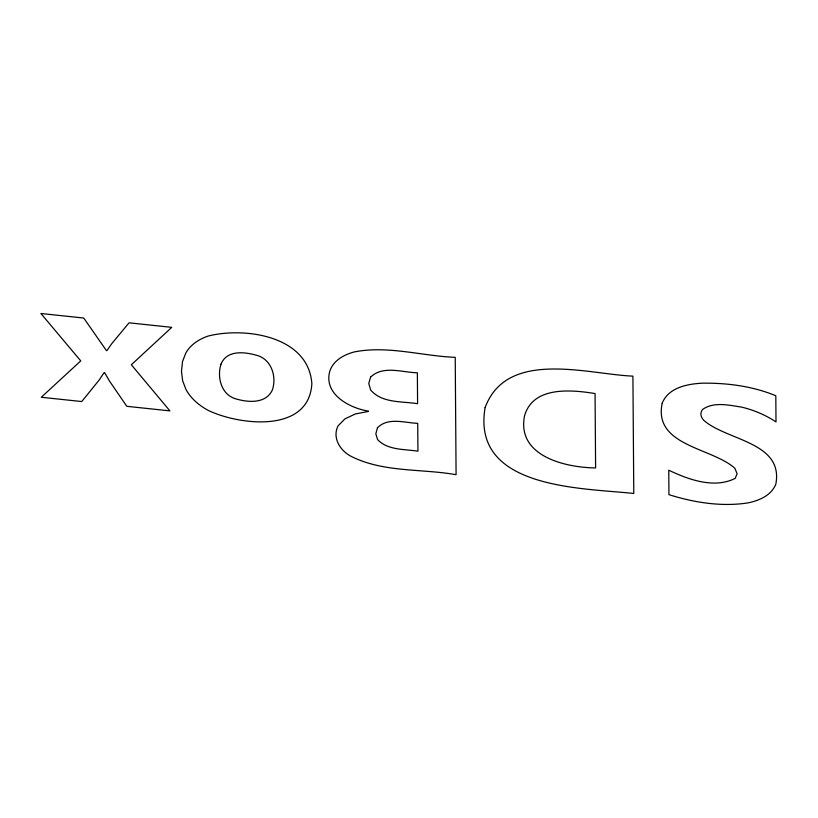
<?xml version="1.0" encoding="UTF-8"?>
<svg xmlns="http://www.w3.org/2000/svg" width="818" height="818" viewBox="0 0 818 818"><rect width="100%" height="100%" fill="white"/><g stroke="black" fill="none" stroke-linecap="round" stroke-linejoin="round"><path stroke-width="1.23" d="M104.121 372.599L99.121 380.084L81.759 401.546L41.278 397.272L80.757 360.891L40.9 313.499L83.733 318.028L106.432 350.605M106.902 350.656L111.667 343.795L129.04 322.824L171.749 327.343L131.34 364.767L169.899 410.871L126.821 406.321L109.469 381.014L104.592 372.65M368.499 411.444L355.452 413.928L344.971 418.847L338.1 425.83C331.955 437.845 340.308 450.851 351.188 456.383C383.489 472.63 421.423 468.581 456.086 474.675L455.227 357.333C421.699 356.014 387.701 345.247 354.184 351.955C343.867 354.726 333.11 360.574 329.736 371.413C323.499 394.296 349.777 408.254 368.499 411.117M524.502 416.025C516.598 456.291 565.606 467.579 595.606 467.937L595.064 393.55C571.168 389.705 532.815 385.994 524.502 416.025M182.506 361.607L181.484 371.382L182.618 380.677L185.87 389.256A55.522 37.72 11.7 0 0 208.15 410.36C239.562 425.401 308.918 433.56 311.852 383.703C308.539 336.055 245.41 326.791 208.406 335.983A56.585 38.446 11.7 0 0 185.747 353.171L182.506 361.607M485.115 407.589C471.066 489.307 582.447 487.865 633.776 493.479L632.917 376.137C587.989 374.307 507.007 348.591 485.115 407.589M662.202 403.162C653.112 445.871 711.721 447.528 734.83 468.233L737.11 473.745L735.147 478.407C714.206 488.929 688.582 479.665 668.766 470.197L668.94 494.665C694.237 502.589 721.343 506.945 747.775 502.927C759.022 500.657 771.292 495.565 775.842 484.154C783.726 441.986 726.936 440.728 703.797 420.35A14.775 10.031 11.7 0 1 702.652 409.389C713.981 401.474 728.95 405.207 741.619 407.108C753.838 410.063 765.525 414.961 776.006 421.935L775.812 395.748C752.57 386.116 726.977 382.824 701.936 383.192C687.028 384.031 668.459 387.63 662.202 403.162M220.962 364.225C216.995 376.986 220.983 393.755 234.684 398.519C247.251 402.446 265.523 404.368 272.333 390.074C276.75 377.18 271.873 360.441 258.161 355.738C245.819 351.996 226.964 349.225 220.962 364.225M377.476 427.773L375.83 433.806L377.609 439.644C387.906 450.401 404.348 449.031 417.937 451.178L417.732 423.356C404.665 422.865 387.967 416.965 377.476 427.773M370.585 377.118L368.765 383.509L370.646 389.981C382.098 403.407 401.863 401.106 417.589 403.724L417.364 372.793C402.241 372.446 383.059 365.094 370.585 377.118"/></g></svg>
